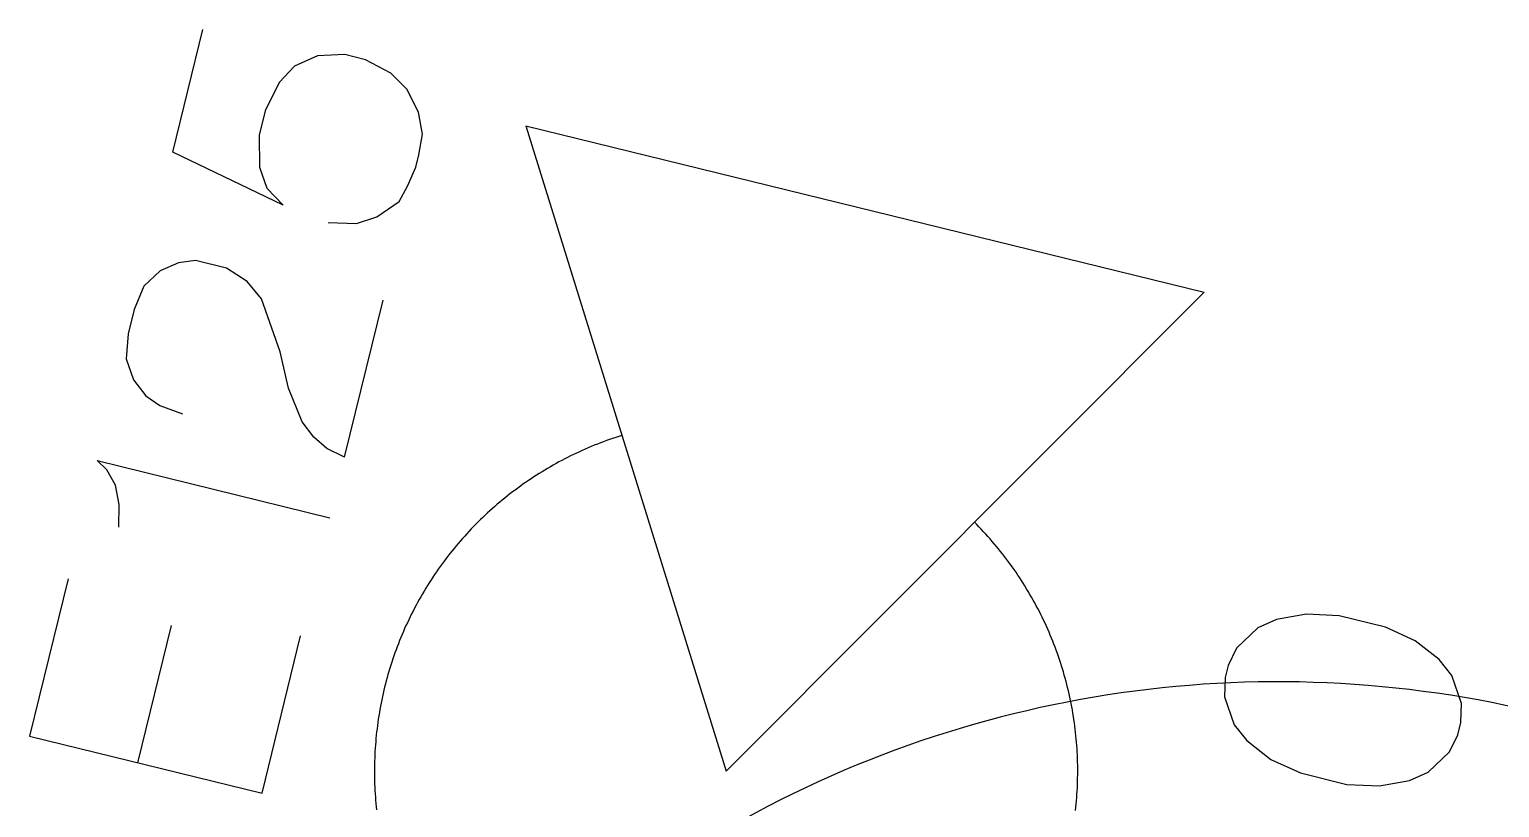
# Model space of a CAD drawing. Header units: inches. Extents: x 0.0008 to 0.0144, y 0.0003 to 0.0113.
# Drawn here: x 0.003012 to 0.0032537, y 0.0079233 to 0.0080512 of the extents above; entities that cross this region are included whole.
import ezdxf

# ---------------------------------------------------------------- set-up
doc = ezdxf.new("R2010")
doc.units = ezdxf.units.IN
doc.header["$MEASUREMENT"] = 0
doc.layers.add('Standard', color=7, linetype='Continuous')

msp = doc.modelspace()

# ---------------------------------------------------------------- linework, layer by layer
at = {"layer": 'Standard', "color": 51, "linetype": 'ByBlock'}
for p, q in [((0.003035606207580433, 0.008031020384915795), (0.003040567936261945, 0.008051230461116618)), ((0.00305940311817078, 0.008046901405017074), (0.003055594003045185, 0.00804520152296824)), ((0.003063872380413476, 0.008047079530591654), (0.00305940311817078, 0.008046901405017074)), ((0.003067294382418791, 0.00804623940285887), (0.003063872380413476, 0.008047079530591654)), ((0.003067294382418791, 0.00804623940285887), (0.003067294382418791, 0.00804623940285887)), ((0.003071445002675216, 0.008044018811404666), (0.003067294382418791, 0.00804623940285887)), ((0.003055594003045185, 0.00804520152296824), (0.003053099232997579, 0.008042525466966922)), ((0.003055594003045185, 0.00804520152296824), (0.003055594003045185, 0.00804520152296824)), ((0.003074094431937138, 0.008041407879732912), (0.003071445002675216, 0.008044018811404666)), ((0.003053099232997579, 0.008042525466966922), (0.003050791688537197, 0.008037832428980488)), ((0.003075971699847366, 0.008037605753907008), (0.003074094431937138, 0.008041407879732912)), ((0.003050791688537197, 0.008037832428980488), (0.003049815450724803, 0.00803385602441564)), ((0.00307662410189374, 0.008033988399886232), (0.003075971699847366, 0.008037605753907008)), ((0.003093637167449728, 0.008035374806131229), (0.003205087485524764, 0.008008012898424339)), ((0.003093637167449728, 0.008035374806131229), (0.003126540915150126, 0.007929261201742642)), ((0.003049815450724803, 0.00803385602441564), (0.00304986964210191, 0.00802857262197483)), ((0.003076037401935689, 0.008030580393144414), (0.00307662410189374, 0.008033988399886232)), ((0.003053747299406724, 0.008022350529329807), (0.003035606207580433, 0.008031020384915795)), ((0.00307554928302948, 0.008028592190861992), (0.003076037401935689, 0.008030580393144414)), ((0.00304986964210191, 0.00802857262197483), (0.003051049196706476, 0.008025120973449082)), ((0.003074202229161146, 0.008025444638208264), (0.00307554928302948, 0.008028592190861992)), ((0.003051049196706476, 0.008025120973449082), (0.003053747299406724, 0.008022350529329807)), ((0.003072810437668327, 0.008022940480749464), (0.003074202229161146, 0.008025444638208264)), ((0.003069147204405417, 0.008020403728682287), (0.003072810437668327, 0.008022940480749464)), ((0.003065798131436071, 0.008019339256678418), (0.003069147204405417, 0.008020403728682287)), ((0.003061150171809083, 0.008019479047780146), (0.003065798131436071, 0.008019339256678418)), ((0.003036555151448063, 0.00801286907857624), (0.003033518055256724, 0.0080115066697633)), ((0.003039348188186319, 0.00801323738624796), (0.003036555151448063, 0.00801286907857624)), ((0.003044446142756614, 0.008011985799309004), (0.003039348188186319, 0.00801323738624796)), ((0.003033518055256724, 0.0080115066697633), (0.003030874143933571, 0.00800899371144178)), ((0.003047837627417504, 0.008009782938327322), (0.003044446142756614, 0.008011985799309004)), ((0.003030874143933571, 0.00800899371144178), (0.00302926066179985, 0.00800517375524431)), ((0.003050194735179713, 0.008006917027746701), (0.003047837627417504, 0.008009782938327322)), ((0.003126540915150126, 0.007929261201742642), (0.003205087485524764, 0.008008012898424339)), ((0.00302926066179985, 0.00800517375524431), (0.003028284423987457, 0.008001197350679464)), ((0.00305323188655574, 0.007998234616142984), (0.003050194735179713, 0.008006917027746701)), ((0.00306383442928072, 0.007980875336083866), (0.003070179975061303, 0.00800672196575535)), ((0.003028284423987457, 0.008001197350679464), (0.003027945430496374, 0.007997064497747248)), ((0.003054618322025807, 0.007992213069914201), (0.00305323188655574, 0.007998234616142984)), ((0.003027945430496374, 0.007997064497747248), (0.003029124985100941, 0.007993612849221501)), ((0.003029124985100941, 0.007993612849221501), (0.003031185843479874, 0.007990998853469598)), ((0.003031185843479874, 0.007990998853469598), (0.003033490761311945, 0.007989378958858899)), ((0.003056853518688122, 0.007986731500226272), (0.003054618322025807, 0.007992213069914201)), ((0.003033490761311945, 0.007989378958858899), (0.003037209281674839, 0.007988012805163952)), ((0.003037209281674839, 0.007988012805163952), (0.003037209281674839, 0.007988012805163952)), ((0.00305877364140263, 0.007984204757139587), (0.003056853518688122, 0.007986731500226272)), ((0.003060924940231528, 0.007982316911485701), (0.00305877364140263, 0.007984204757139587)), ((0.003106383323682973, 0.007983425225391878), (0.003105882294454307, 0.007983236115754414)), ((0.003106886083729, 0.007983609684273791), (0.003106383323682973, 0.007983425225391878)), ((0.003107390531423185, 0.0079837894765617), (0.003106886083729, 0.007983609684273791)), ((0.003107896623451551, 0.007983964586817886), (0.003107390531423185, 0.0079837894765617)), ((0.003108404316358819, 0.007984135000006599), (0.003107896623451551, 0.007983964586817886)), ((0.003108913566552303, 0.007984300701495476), (0.003108404316358819, 0.007984135000006599)), ((0.003109424330305618, 0.007984461677056642), (0.003108913566552303, 0.007984300701495476)), ((0.00306383442928072, 0.007980875336083866), (0.003060924940231528, 0.007982316911485701)), ((0.003100976583339224, 0.007981092995949405), (0.003100497397136287, 0.007980853886506035)), ((0.003101457964605386, 0.007981327654892456), (0.003100976583339224, 0.007981092995949405)), ((0.003101941499601378, 0.007981557843186346), (0.003101457964605386, 0.007981327654892456)), ((0.003102427146808764, 0.007981783541066113), (0.003101941499601378, 0.007981557843186346)), ((0.003102914864527815, 0.007982004729152397), (0.003102427146808764, 0.007981783541066113)), ((0.003103404610880973, 0.007982221388452997), (0.003102914864527815, 0.007982004729152397)), ((0.003103896343816527, 0.007982433500364665), (0.003103404610880973, 0.007982221388452997)), ((0.0031043900211122, 0.007982641046674515), (0.003103896343816527, 0.007982433500364665)), ((0.003104885600378692, 0.007982844009561776), (0.0031043900211122, 0.007982641046674515)), ((0.003105383039063457, 0.007983042371599134), (0.003104885600378692, 0.007982844009561776)), ((0.003105882294454307, 0.007983236115754414), (0.003105383039063457, 0.007983042371599134)), ((0.00302315917547237, 0.007980321226714028), (0.003061393834749728, 0.007970934324671755)), ((0.003024767598313453, 0.007978809085787951), (0.00302315917547237, 0.007980321226714028)), ((0.003026203549830973, 0.00797626418789374), (0.003024767598313453, 0.007978809085787951)), ((0.003096290223099027, 0.007978505141289161), (0.003095835217668646, 0.007978222718200024)), ((0.003096747825983717, 0.007978783336082283), (0.003096290223099027, 0.007978505141289161)), ((0.003097207987030925, 0.007979057278692374), (0.003096747825983717, 0.007978783336082283)), ((0.003097670666729209, 0.007979326945597562), (0.003097207987030925, 0.007979057278692374)), ((0.00309813582535098, 0.00797959231364308), (0.003097670666729209, 0.007979326945597562)), ((0.003098603422955673, 0.00797985336004328), (0.00309813582535098, 0.00797959231364308)), ((0.00309907341939337, 0.007980110062383602), (0.003098603422955673, 0.00797985336004328)), ((0.003099545774308177, 0.007980362398622504), (0.00309907341939337, 0.007980110062383602)), ((0.003100020447141626, 0.007980610347093284), (0.003099545774308177, 0.007980362398622504)), ((0.003100497397136287, 0.007980853886506035), (0.003100020447141626, 0.007980610347093284)), ((0.003026792773324087, 0.007973105032927802), (0.003026203549830973, 0.00797626418789374)), ((0.003092726161204858, 0.007976129446506575), (0.003092293322448586, 0.007975814100103331)), ((0.003093161903441047, 0.007976440768601155), (0.003092726161204858, 0.007976129446506575)), ((0.003093600511742492, 0.007976748039655602), (0.003093161903441047, 0.007976440768601155)), ((0.003094041948448331, 0.00797705123328634), (0.003093600511742492, 0.007976748039655602)), ((0.003094486175654968, 0.007977350323459807), (0.003094041948448331, 0.00797705123328634)), ((0.003094933155219126, 0.007977645284494862), (0.003094486175654968, 0.007977350323459807)), ((0.003095382848761201, 0.007977936091064917), (0.003094933155219126, 0.007977645284494862)), ((0.003095835217668646, 0.007978222718200024), (0.003095382848761201, 0.007977936091064917)), ((0.00308975932639965, 0.007973839051406141), (0.003089347838273406, 0.007973496312051902)), ((0.003090173972751, 0.007974177963114854), (0.00308975932639965, 0.007973839051406141)), ((0.003090591741724114, 0.007974513018077634), (0.003090173972751, 0.007974177963114854)), ((0.003091012597447551, 0.007974844187525228), (0.003090591741724114, 0.007974513018077634)), ((0.00309143650378485, 0.007975171443022004), (0.003091012597447551, 0.007974844187525228)), ((0.003091863424337622, 0.00797549475646839), (0.00309143650378485, 0.007975171443022004)), ((0.003092293322448586, 0.007975814100103331), (0.003091863424337622, 0.00797549475646839)), ((0.003026754779883276, 0.007969372590998917), (0.003026792773324087, 0.007973105032927802)), ((0.00308694719147974, 0.007971361166084004), (0.003086558784663685, 0.00797099247530812)), ((0.003087338997982866, 0.007971726241976233), (0.00308694719147974, 0.007971361166084004)), ((0.003087734170530839, 0.007972087671637847), (0.003087338997982866, 0.007971726241976233)), ((0.003088132675192512, 0.007972445424034925), (0.003087734170530839, 0.007972087671637847)), ((0.00308853447775052, 0.007972799468449303), (0.003088132675192512, 0.007972445424034925)), ((0.003088939543704389, 0.007973149774481237), (0.00308853447775052, 0.007972799468449303)), ((0.003089347838273406, 0.007973496312051902), (0.003088939543704389, 0.007973149774481237)), ((0.003084668902772555, 0.007969095916892646), (0.003084301584018756, 0.007968706212291567)), ((0.003085039816837043, 0.007969482201114085), (0.003084668902772555, 0.007969095916892646)), ((0.00308541429436398, 0.007969865031787886), (0.003085039816837043, 0.007969482201114085)), ((0.003085792303199118, 0.007970244376042547), (0.00308541429436398, 0.007969865031787886)), ((0.00308617381088498, 0.00797062020130594), (0.003085792303199118, 0.007970244376042547)), ((0.003086558784663685, 0.00797099247530812), (0.00308617381088498, 0.00797062020130594)), ((0.003167731064468752, 0.007969800584455526), (0.003167353650088027, 0.007970180520145094)), ((0.003167353650088027, 0.007970180520145094), (0.003167353650088027, 0.007970180520145094)), ((0.003168104942086429, 0.00796941716788056), (0.003167731064468752, 0.007969800584455526)), ((0.003168475250838378, 0.007969030303341961), (0.003168104942086429, 0.00796941716788056)), ((0.003168841958928264, 0.007968640024057602), (0.003168475250838378, 0.007969030303341961)), ((0.003082520012839614, 0.007966707564869098), (0.003082174917288118, 0.007966298050762736)), ((0.003082868888214756, 0.007967113863669996), (0.003082520012839614, 0.007966707564869098)), ((0.003083221513457575, 0.007967516912278857), (0.003082868888214756, 0.007967113863669996)), ((0.003083577858290189, 0.00796791667608818), (0.003083221513457575, 0.007967516912278857)), ((0.003083937892115248, 0.007968313120772579), (0.003083577858290189, 0.00796791667608818)), ((0.003084301584018756, 0.007968706212291567), (0.003083937892115248, 0.007968313120772579)), ((0.003169205034868953, 0.007968246363538519), (0.003168841958928264, 0.007968640024057602)), ((0.003169564447485169, 0.007967849355586122), (0.003169205034868953, 0.007968246363538519)), ((0.003169920165916232, 0.007967449034289186), (0.003169564447485169, 0.007967849355586122)), ((0.003170272159618642, 0.007967045434021035), (0.003169920165916232, 0.007967449034289186)), ((0.003170620398368681, 0.007966638589436506), (0.003170272159618642, 0.007967045434021035)), ((0.003170964852265067, 0.007966228535469048), (0.003170620398368681, 0.007966638589436506)), ((0.003080507162482465, 0.007964203490834267), (0.00308018535659598, 0.007963775432760625)), ((0.003080832921024543, 0.007964628548612976), (0.003080507162482465, 0.007964203490834267)), ((0.003081162604251209, 0.007965050569599464), (0.003080832921024543, 0.007964628548612976)), ((0.00308149618385441, 0.00796546951755722), (0.003081162604251209, 0.007965050569599464)), ((0.003081833631191622, 0.00796588535651354), (0.00308149618385441, 0.00796546951755722)), ((0.003082174917288118, 0.007966298050762736), (0.003081833631191622, 0.00796588535651354)), ((0.003171305491731547, 0.007965815307327626), (0.003170964852265067, 0.007966228535469048)), ((0.003171642287519327, 0.007965398940493796), (0.003171305491731547, 0.007965815307327626)), ((0.003171975210709677, 0.007964979470718595), (0.003171642287519327, 0.007965398940493796)), ((0.003172304232716402, 0.007964556934019516), (0.003171975210709677, 0.007964979470718595)), ((0.003172629325288236, 0.007964131366677351), (0.003172304232716402, 0.007964556934019516)), ((0.003172950460511354, 0.007963702805233133), (0.003172629325288236, 0.007964131366677351)), ((0.003078636572094008, 0.007961591433229456), (0.003078339050362287, 0.007961146154033732)), ((0.003078938207098232, 0.007962033936412732), (0.003078636572094008, 0.007961591433229456)), ((0.003079243929475299, 0.00796247362558833), (0.003078938207098232, 0.007962033936412732)), ((0.003079553712974583, 0.007962910463002645), (0.003079243929475299, 0.00796247362558833)), ((0.003079867530996717, 0.007963344411146977), (0.003079553712974583, 0.007962910463002645)), ((0.00308018535659598, 0.007963775432760625), (0.003079867530996717, 0.007963344411146977)), ((0.003173267610811681, 0.007963271286485024), (0.003172950460511354, 0.007963702805233133)), ((0.00317358074895737, 0.007962836847485043), (0.003173267610811681, 0.007963271286485024)), ((0.003173889848061004, 0.007962399525536004), (0.00317358074895737, 0.007962836847485043)), ((0.003174194881582012, 0.007961959358188244), (0.003173889848061004, 0.007962399525536004)), ((0.003174495823328906, 0.007961516383236413), (0.003174194881582012, 0.007961959358188244)), ((0.00301838781316428, 0.007960886549403355), (0.003012042267383697, 0.00793503991973187)), ((0.003077190601746917, 0.007959338045304338), (0.003076914022435406, 0.007958879464201995)), ((0.003077471418488169, 0.007959794043879783), (0.003077190601746917, 0.007959338045304338)), ((0.003077756448547023, 0.007960247420774355), (0.003077471418488169, 0.007959794043879783)), ((0.003078045667449594, 0.007960698137059154), (0.003077756448547023, 0.007960247420774355)), ((0.003078339050362287, 0.007961146154033732), (0.003078045667449594, 0.007960698137059154)), ((0.003174792647461574, 0.007961070638716244), (0.003174495823328906, 0.007961516383236413)), ((0.003175085328493366, 0.007960622162901271), (0.003174792647461574, 0.007961070638716244)), ((0.003175373841293453, 0.007960170994299567), (0.003175085328493366, 0.007960622162901271)), ((0.003175658161088894, 0.007959717171650406), (0.003175373841293453, 0.007960170994299567)), ((0.003175938263466764, 0.007959260733920937), (0.003175658161088894, 0.007959717171650406)), ((0.003176214124376276, 0.00795880172030285), (0.003175938263466764, 0.007959260733920937)), ((0.003075850548952224, 0.007957020105293637), (0.003075595505666153, 0.007956549206509188)), ((0.00307610994473076, 0.00795748862057948), (0.003075850548952224, 0.007957020105293637)), ((0.003076373670728858, 0.007957954712137973), (0.00307610994473076, 0.00795748862057948)), ((0.003076641704301921, 0.007958418339948507), (0.003076373670728858, 0.007957954712137973)), ((0.003076914022435406, 0.007958879464201995), (0.003076641704301921, 0.007958418339948507)), ((0.003176485720130819, 0.007958340170209051), (0.003176214124376276, 0.00795880172030285)), ((0.003176753027410067, 0.007957876123270192), (0.003176485720130819, 0.007958340170209051)), ((0.003177016023261784, 0.007957409619331354), (0.003176753027410067, 0.007957876123270192)), ((0.003177274685104071, 0.00795694069844855), (0.003177016023261784, 0.007957409619331354)), ((0.003177528990727083, 0.007956469400885355), (0.003177274685104071, 0.00795694069844855)), ((0.003074619289783118, 0.00795464258804991), (0.003074386329906228, 0.007954160382244547)), ((0.003074856707873665, 0.007955122614500505), (0.003074619289783118, 0.00795464258804991)), ((0.003075098563792083, 0.007955600420379192), (0.003074856707873665, 0.007955122614500505)), ((0.003075344836771582, 0.007956075964659508), (0.003075098563792083, 0.007955600420379192)), ((0.003075595505666153, 0.007956549206509188), (0.003075344836771582, 0.007956075964659508)), ((0.00317777891829509, 0.007955995767109385), (0.003177528990727083, 0.007956469400885355)), ((0.003178024446348189, 0.007955519837788886), (0.00317777891829509, 0.007955995767109385)), ((0.003178265553804319, 0.007955041653789177), (0.003178024446348189, 0.007955519837788886)), ((0.00317850221996096, 0.007954561256169189), (0.003178265553804319, 0.007955041653789177)), ((0.003178734424496945, 0.00795407868617794), (0.00317850221996096, 0.007954561256169189)), ((0.00322194154757293, 0.007955069663699386), (0.003216992718417673, 0.007954176599988571)), ((0.003227283561596315, 0.00795481217790163), (0.00322194154757293, 0.007955069663699386)), ((0.003234930493451776, 0.007952934797493174), (0.003227283561596315, 0.00795481217790163)), ((0.003029885108379819, 0.007930659365445477), (0.003035417936181583, 0.007953195638316733)), ((0.003073499466815669, 0.007952210596292673), (0.003073289090335461, 0.007951718118395146)), ((0.003073714397662311, 0.007952701103656673), (0.003073499466815669, 0.007952210596292673)), ((0.0030739338644205, 0.007953189598370082), (0.003073714397662311, 0.007952701103656673)), ((0.003074157848245874, 0.007953676038488662), (0.0030739338644205, 0.007953189598370082)), ((0.003074386329906228, 0.007954160382244547), (0.003074157848245874, 0.007953676038488662)), ((0.003178962147474157, 0.007953593985250945), (0.003178734424496945, 0.00795407868617794)), ((0.003179185369339346, 0.007953107195006713), (0.003178962147474157, 0.007953593985250945)), ((0.003179404070925732, 0.007952618357243153), (0.003179185369339346, 0.007953107195006713)), ((0.003179618233454681, 0.007952127513933952), (0.003179404070925732, 0.007952618357243153)), ((0.003179827838537205, 0.007951634707225031), (0.003179618233454681, 0.007952127513933952)), ((0.003213955622226311, 0.007952814191175625), (0.003210430407128788, 0.007949463580080264)), ((0.003216992718417673, 0.007954176599988571), (0.003213955622226311, 0.007952814191175625)), ((0.003239784388568996, 0.007950689109412991), (0.003234930493451776, 0.007952934797493174)), ((0.003050276926661055, 0.0079256530176896), (0.003056622472441634, 0.007951499647361082)), ((0.00307249348345726, 0.00794972934965674), (0.003072306141891882, 0.007949227656642173)), ((0.00307268546576711, 0.00795022928518827), (0.00307249348345726, 0.00794972934965674)), ((0.00307288207233702, 0.007950727420310146), (0.00307268546576711, 0.00795022928518827)), ((0.003073083286285492, 0.007951223712250358), (0.00307288207233702, 0.007950727420310146)), ((0.003073289090335461, 0.007951718118395146), (0.003073083286285492, 0.007951223712250358)), ((0.003180032868175779, 0.007951139979430897), (0.003179827838537205, 0.007951634707225031)), ((0.003180233304765657, 0.007950643373030995), (0.003180032868175779, 0.007951139979430897)), ((0.0031804291310965, 0.0079501449306661), (0.003180233304765657, 0.007950643373030995)), ((0.003180620330353799, 0.007949644695134582), (0.0031804291310965, 0.0079501449306661)), ((0.003180806886120382, 0.007949142709388835), (0.003180620330353799, 0.007949644695134582)), ((0.003210430407128788, 0.007949463580080264), (0.003209060984448189, 0.007946637725024016)), ((0.003243756979911823, 0.007947605768558968), (0.003239784388568996, 0.007950689109412991)), ((0.003071603498788287, 0.007947204173489673), (0.003071439594217464, 0.007946694342111047)), ((0.003071772120521496, 0.007947712464207736), (0.003071603498788287, 0.007947204173489673)), ((0.003071945444938496, 0.007948219170621204), (0.003071772120521496, 0.007947712464207736)), ((0.003072123457156921, 0.00794872424922209), (0.003071945444938496, 0.007948219170621204)), ((0.003072306141891882, 0.007949227656642173), (0.003072123457156921, 0.00794872424922209)), ((0.003180988782377772, 0.007948639016531507), (0.003180806886120382, 0.007949142709388835)), ((0.003181166003507583, 0.007948133659811814), (0.003180988782377772, 0.007948639016531507)), ((0.003181338534292799, 0.007947626682621858), (0.003181166003507583, 0.007948133659811814)), ((0.003181506359919248, 0.007947118128492905), (0.003181338534292799, 0.007947626682621858)), ((0.003181669465976673, 0.007946608041091555), (0.003181506359919248, 0.007947118128492905)), ((0.003245817838290792, 0.007944991772807055), (0.003243756979911823, 0.007947605768558968)), ((0.003070831422928303, 0.007944640487422284), (0.003070691307130366, 0.007944123611899402)), ((0.003070976322182386, 0.007945156042413677), (0.003070831422928303, 0.007944640487422284)), ((0.003071125992450917, 0.007945670232605818), (0.003070976322182386, 0.007945156042413677)), ((0.003071280420882543, 0.007946183013848137), (0.003071125992450917, 0.007945670232605818)), ((0.003071439594217464, 0.007946694342111047), (0.003071280420882543, 0.007946183013848137)), ((0.003181827838460083, 0.00794609646421611), (0.003181669465976673, 0.007946608041091555)), ((0.003181981463770933, 0.007945583441792779), (0.003181827838460083, 0.00794609646421611)), ((0.003182130328718319, 0.00794506901787186), (0.003181981463770933, 0.007945583441792779)), ((0.003182274420520047, 0.00794455323662398), (0.003182130328718319, 0.00794506901787186)), ((0.003208572865541992, 0.007944649522741591), (0.003208477931503992, 0.007941510770950596)), ((0.003209060984448189, 0.007946637725024016), (0.003208572865541992, 0.007944649522741591)), ((0.003247390577763528, 0.00794038957477274), (0.003245817838290792, 0.007944991772807055)), ((0.003070299778722945, 0.007942565506497457), (0.00307017891293639, 0.007942043793736803)), ((0.00307042547361487, 0.007943086076893379), (0.003070299778722945, 0.007942565506497457)), ((0.003070555986819476, 0.007943605460226192), (0.00307042547361487, 0.007943086076893379)), ((0.003070691307130366, 0.007944123611899402), (0.003070555986819476, 0.007943605460226192)), ((0.003182413726803764, 0.007944036142336365), (0.003182274420520047, 0.00794455323662398)), ((0.003182548235608059, 0.007943517779408904), (0.003182413726803764, 0.007944036142336365)), ((0.00318267793538339, 0.007942998192350515), (0.003182548235608059, 0.007943517779408904)), ((0.003182802814993216, 0.007942477425775134), (0.00318267793538339, 0.007942998192350515)), ((0.003182922863714823, 0.007941955524398027), (0.003182802814993216, 0.007942477425775134)), ((0.003069743942166953, 0.007939946416367501), (0.00306964736925478, 0.007939419665557721)), ((0.003069845391911055, 0.007940472249698903), (0.003069743942166953, 0.007939946416367501)), ((0.003069951709776118, 0.007940997120401591), (0.003069845391911055, 0.007940472249698903)), ((0.00307006288663328, 0.00794152098340794), (0.003069951709776118, 0.007940997120401591)), ((0.00307017891293639, 0.007942043793736803), (0.00307006288663328, 0.00794152098340794)), ((0.003183038071240307, 0.007941432533031898), (0.003182922863714823, 0.007941955524398027)), ((0.003183148427677461, 0.007940908496583004), (0.003183038071240307, 0.007941432533031898)), ((0.003183253923550602, 0.007940383460047398), (0.003183148427677461, 0.007940908496583004)), ((0.003183354549801421, 0.007939857468506945), (0.003183253923550602, 0.007940383460047398)), ((0.003183450297789705, 0.007939330567125542), (0.003183354549801421, 0.007939857468506945)), ((0.003208477931503992, 0.007941510770950596), (0.00321005067097672, 0.007936908572916271)), ((0.003247295643725528, 0.007937250822981724), (0.003247390577763528, 0.00794038957477274)), ((0.00306938699233324, 0.007937834360919448), (0.003069310005472354, 0.007937304393216433)), ((0.003069468886675279, 0.007938363592494209), (0.00306938699233324, 0.007937834360919448)), ((0.003069555681466642, 0.00793889204249863), (0.003069468886675279, 0.007938363592494209)), ((0.00306964736925478, 0.007939419665557721), (0.003069555681466642, 0.00793889204249863)), ((0.003183541159294083, 0.007938802801145213), (0.003183450297789705, 0.007939330567125542)), ((0.003183627126512862, 0.007938274215882193), (0.003183541159294083, 0.007938802801145213)), ((0.003183708192064489, 0.007937744856723095), (0.003183627126512862, 0.007938274215882193)), ((0.003183784348988334, 0.007937214769120965), (0.003183708192064489, 0.007937744856723095)), ((0.003012042267383697, 0.00793503991973187), (0.003050276926661055, 0.0079256530176896)), ((0.003069051258716339, 0.007935178072093997), (0.00306899889997085, 0.00793464510745657)), ((0.003069108553770492, 0.007935710528683547), (0.003069051258716339, 0.007935178072093997)), ((0.003069170780213748, 0.007936242431506193), (0.003069108553770492, 0.007935710528683547)), ((0.003069237932703027, 0.007936773734890488), (0.003069170780213748, 0.007936242431506193)), ((0.003069310005472354, 0.007937304393216433), (0.003069237932703027, 0.007936773734890488)), ((0.003183855590745248, 0.007936683998591397), (0.003183784348988334, 0.007937214769120965)), ((0.003183921911218067, 0.007936152590708642), (0.003183855590745248, 0.007936683998591397)), ((0.003183983304712287, 0.007935620591101634), (0.003183921911218067, 0.007936152590708642)), ((0.003184039765956374, 0.007935088045450173), (0.003183983304712287, 0.007935620591101634)), ((0.003184091290102311, 0.007934554999480897), (0.003184039765956374, 0.007935088045450173)), ((0.00321005067097672, 0.007936908572916271), (0.003212111529355689, 0.007934294577164349)), ((0.003245438102138732, 0.007932436765643055), (0.00324680752481933, 0.007935262620699303)), ((0.00324680752481933, 0.007935262620699303), (0.003247295643725528, 0.007937250822981724)), ((0.00306887148442228, 0.007933043623077814), (0.003068838911624838, 0.007932509084252425)), ((0.003068909008964595, 0.007933577837128272), (0.00306887148442228, 0.007933043623077814)), ((0.003068951482029756, 0.00793411168053389), (0.003068909008964595, 0.007933577837128272)), ((0.00306899889997085, 0.00793464510745657), (0.003068951482029756, 0.00793411168053389)), ((0.003184137872726035, 0.00793402149896341), (0.003184091290102311, 0.007934554999480897)), ((0.003184179509827748, 0.007933487589706382), (0.003184137872726035, 0.00793402149896341)), ((0.003184216197832311, 0.007932953317553539), (0.003184179509827748, 0.007933487589706382)), ((0.003184247933589547, 0.007932418728379784), (0.003184216197832311, 0.007932953317553539)), ((0.003212111529355689, 0.007934294577164349), (0.003216084120698543, 0.007931211236310323)), ((0.003068758187438003, 0.00793036859949305), (0.003068750406806272, 0.007929833125679717)), ((0.003068770929542768, 0.007930903978220437), (0.003068758187438003, 0.00793036859949305)), ((0.003068788632026464, 0.007931439215891995), (0.003068770929542768, 0.007930903978220437)), ((0.003068811293369114, 0.007931974266549909), (0.003068788632026464, 0.007931439215891995)), ((0.003068838911624838, 0.007932509084252425), (0.003068811293369114, 0.007931974266549909)), ((0.003184274714374457, 0.007931883868087249), (0.003184247933589547, 0.007932418728379784)), ((0.003184296537887567, 0.007931348782601315), (0.003184274714374457, 0.007931883868087249)), ((0.003184313402254996, 0.007930813517866717), (0.003184296537887567, 0.007931348782601315)), ((0.003184325306028697, 0.007930278119843613), (0.003184313402254996, 0.007930813517866717)), ((0.003184332248186563, 0.007929742634503543), (0.003184325306028697, 0.007930278119843613)), ((0.003216084120698543, 0.007931211236310323), (0.003220938015815736, 0.007928965548230145)), ((0.003241912887041201, 0.007929086154547689), (0.003245438102138732, 0.007932436765643055)), ((0.003068750406806272, 0.007929833125679717), (0.003068747588315646, 0.007929297602758551)), ((0.003068747588315646, 0.007929297602758551), (0.003068749732208138, 0.007928762076711858)), ((0.003068749732208138, 0.007928762076711858), (0.003068756838299666, 0.00792822659352215)), ((0.003068756838299666, 0.00792822659352215), (0.003068768905980051, 0.007927691199168366)), ((0.003184310395129205, 0.0079276007395847), (0.003184323301134693, 0.00792813611438613)), ((0.003184323301134693, 0.00792813611438613), (0.003184331245696539, 0.007928671585792385)), ((0.003184331245696539, 0.007928671585792385), (0.003184334228132496, 0.00792920710782561)), ((0.003184334228132496, 0.00792920710782561), (0.003184332248186563, 0.007929742634503543)), ((0.003220938015815736, 0.007928965548230145), (0.003228584947671197, 0.00792708816782169)), ((0.00323392696169461, 0.007926830682023937), (0.003238875790849839, 0.007927723745734756)), ((0.003238875790849839, 0.007927723745734756), (0.003241912887041201, 0.007929086154547689)), ((0.003241912887041201, 0.007929086154547689), (0.003241912887041201, 0.007929086154547689)), ((0.003068768905980051, 0.007927691199168366), (0.003068785934213134, 0.007927155939621733)), ((0.003068785934213134, 0.007927155939621733), (0.003068807921536799, 0.007926620860841949)), ((0.003068807921536799, 0.007926620860841949), (0.003068834866063071, 0.007926086008773165)), ((0.003068834866063071, 0.007926086008773165), (0.003068866765478449, 0.007925551429340079)), ((0.003068866765478449, 0.007925551429340079), (0.003068903617043866, 0.007925017168443975)), ((0.003184171497136181, 0.007924926923073937), (0.003184209185221539, 0.00792546112561155)), ((0.003184209185221539, 0.00792546112561155), (0.003184241921661677, 0.007925995654440028)), ((0.003184241921661677, 0.007925995654440028), (0.003184269703645728, 0.007926530463662401)), ((0.003184269703645728, 0.007926530463662401), (0.003184292528788185, 0.007927065507357686)), ((0.003184292528788185, 0.007927065507357686), (0.003184310395129205, 0.0079276007395847)), ((0.003228584947671197, 0.00792708816782169), (0.00323392696169461, 0.007926830682023937)), ((0.003068903617043866, 0.007925017168443975), (0.003068945417595094, 0.00792448327195878)), ((0.003068945417595094, 0.00792448327195878), (0.003068992163542988, 0.007923949785727153)), ((0.003068992163542988, 0.007923949785727153), (0.003069043850873685, 0.007923416755556507)), ((0.003069043850873685, 0.007923416755556507), (0.003069100475149161, 0.007922884227215083)), ((0.00318397129943546, 0.007922794292707433), (0.003184028757493689, 0.00792332673173167)), ((0.003184028757493689, 0.00792332673173167), (0.003184081279399043, 0.007923859680314956)), ((0.003184081279399043, 0.007923859680314956), (0.003184128860641709, 0.007924393092696087)), ((0.003184128860641709, 0.007924393092696087), (0.003184171497136181, 0.007924926923073937))]:
    msp.add_line(p, q, dxfattribs=at)
at = {"layer": 'Standard', "color": 2, "linetype": 'ByBlock'}
msp.add_arc((0.003217273518974173, 0.007761929287250052), 0.000182031286605189, 74.54809290194498, 166.0788129237429, dxfattribs=at)

doc.saveas('drawing.dxf')
